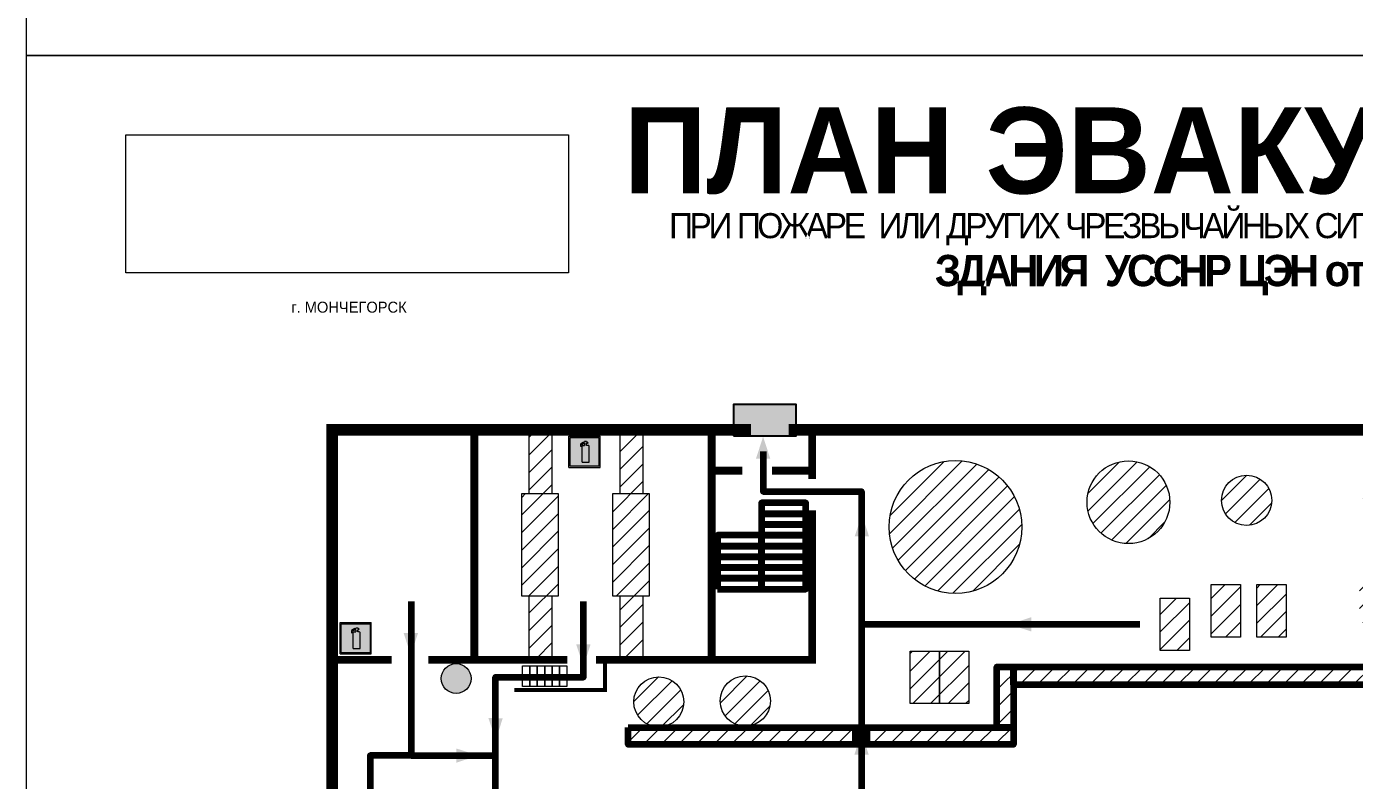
# Model space of a CAD drawing. Header units: millimetres. Extents: x 13810 to 67229, y 12374 to 21950.
# Drawn here: x 17301.6 to 17640.9, y 13964.9 to 14157.5 of the extents above; entities that cross this region are included whole.
import ezdxf

# ---------------------------------------------------------------- set-up
doc = ezdxf.new("R2010")
doc.units = ezdxf.units.MM
doc.layers.add('План_Штампы', color=7, linetype='Continuous')
doc.styles.add('обычный', font='arial.ttf')
picture_1 = doc.add_image_def('image1.jpg', size_in_pixel=(337, 105))
pattern_1 = [(45, (-3413.9702, 12354.5162), (-2.24506403, 2.24506403), [])]

# ---------------------------------------------------------------- blocks, each defined once
blk = doc.blocks.new('A$C7B4425F7')
at = {"true_color": 0xffffff}
blk.add_hatch(color=7, dxfattribs=at).paths.add_polyline_path([(0, 0), (-16, 0), (-16, -8), (0, -8)])
h = blk.add_hatch(color=126)
h.paths.add_polyline_path([(-0.2, -0.2), (-15.8, -0.2), (-15.8, -7.8), (-0.2, -7.8)])
h.paths.add_polyline_path([(-11.76, -2.03), (-11.76, -3.66), (-11.17, -3.66, -0.568275), (-11.17, -6.18), (-12.58, -6.18), (-12.58, -2.03)], flags=16)
h.paths.add_polyline_path([(-13.33, -4.12, -0.495768), (-13.59, -6.18), (-15.03, -6.18), (-15.03, -2.03), (-13.59, -2.03, -0.487973)], flags=16)
h.paths.add_polyline_path([(-10.25, -2.03), (-9.48, -2.03), (-9.48, -6.18), (-10.25, -6.18)], flags=16)
h.paths.add_polyline_path([(-13.84, -3.69), (-14.24, -3.69), (-14.24, -3.03), (-13.9, -3.03, -0.692621)], flags=0)
h.paths.add_polyline_path([(-9.15, -2.03), (-8.4, -2.03), (-8.04, -3.07), (-7.68, -2.03), (-6.93, -2.03), (-7.64, -4.1), (-6.93, -6.18), (-7.68, -6.18), (-8.04, -5.14), (-8.4, -6.18), (-9.15, -6.18), (-8.44, -4.1)], flags=16)
h.paths.add_polyline_path([(-11.76, -4.46), (-11.42, -4.46, -0.692621), (-11.36, -5.12), (-11.76, -5.12)], flags=0)
h.paths.add_polyline_path([(-13.9, -5.2), (-14.24, -5.2), (-14.24, -4.55), (-13.84, -4.55, -0.708038)], flags=0)
edge = h.paths.add_edge_path(flags=16)
edge.add_ellipse((-5.51, -4.08), major_axis=(0, 2.05), ratio=0.586184, start_angle=0, end_angle=360)
edge = h.paths.add_edge_path(flags=0)
edge.add_ellipse((-5.51, -4.08), major_axis=(0, 1.14), ratio=0.454828, start_angle=0, end_angle=360)
h.paths.add_polyline_path([(-4.13, -4.96, 0.377264), (-3.48, -4.52, 0.0555), (-3.16, -2.03), (-1.66, -2.03), (-1.66, -4.96), (-0.96, -4.96), (-0.96, -7.01), (-1.75, -7.01), (-1.75, -6.18), (-3.3, -6.18), (-3.3, -7.02), (-4.13, -7.02)], flags=16)
h.paths.add_polyline_path([(-2.73, -2.91), (-2.28, -2.91), (-2.28, -4.96), (-3.05, -4.96, 0.079136)], flags=0)
at = {"color": 126}
blk.add_lwpolyline([(-16, -8), (0, -8), (0, 0), (-16, 0)], close=True, dxfattribs=at)
blk = doc.blocks.new('A$C3AD82952')
at = {"true_color": 0xf5f5ff}
h = blk.add_hatch(color=7, dxfattribs=at)
h.dxf.hatch_style = 1
h.paths.add_polyline_path([(8.21, 8.73, 0.414214), (7.89, 9.05), (7.22, 9.05), (7.22, 9.92), (7.59, 9.92, 1), (7.57, 10.36), (7.22, 10.36), (7.22, 10.6), (6.43, 10.6), (6.43, 10.36), (6.01, 10.36), (4.74, 9.59), (4.74, 8.69), (4.98, 8.73), (4.98, 9.26), (6.12, 9.91), (6.43, 9.91), (6.43, 9.05), (5.76, 9.05, 0.414214), (5.44, 8.73), (5.44, 2.2), (8.21, 2.2)], flags=0)
h.paths.add_polyline_path([(12.8, 12.8), (0, 12.8), (0, 0), (12.8, 0)])
h.paths.add_polyline_path([(0.51, 12.29), (12.29, 12.29), (12.29, 0.51), (0.51, 0.51)], flags=16)
h.paths.add_polyline_path([(4.74, 9.59), (6.01, 10.36), (6.43, 10.36), (6.43, 10.6), (7.22, 10.6), (7.22, 10.36), (7.59, 10.36, -0.94586), (7.59, 9.92), (7.22, 9.92), (7.22, 9.05), (7.89, 9.05, -0.414214), (8.21, 8.73), (8.21, 2.2), (5.44, 2.2), (5.44, 8.73, -0.414214), (5.76, 9.05), (6.43, 9.05), (6.43, 9.91), (6.12, 9.91), (4.98, 9.26), (4.98, 8.73), (4.74, 8.69)], flags=0)
h = blk.add_hatch(color=242)
h.dxf.hatch_style = 1
h.paths.add_polyline_path([(12.29, 12.29), (0.51, 12.29), (0.51, 0.51), (12.29, 0.51)])
h.paths.add_polyline_path([(4.74, 8.69), (4.74, 9.59), (6.01, 10.36), (6.43, 10.36), (6.43, 10.6), (7.22, 10.6), (7.22, 10.36), (7.59, 10.36, -0.94586), (7.59, 9.92), (7.22, 9.92), (7.22, 9.05), (7.89, 9.05, -0.414214), (8.21, 8.73), (8.21, 2.2), (5.44, 2.2), (5.44, 8.73, -0.414214), (5.76, 9.05), (6.43, 9.05), (6.43, 9.91), (6.12, 9.91), (4.98, 9.26), (4.98, 8.73)], flags=16)
h = blk.add_hatch(color=7, dxfattribs=at)
h.dxf.hatch_style = 1
h.paths.add_polyline_path([(8.21, 8.73, 0.414214), (7.89, 9.05), (7.22, 9.05), (7.22, 9.92), (7.59, 9.92, 1), (7.57, 10.36), (7.22, 10.36), (7.22, 10.6), (6.43, 10.6), (6.43, 10.36), (6.01, 10.36), (4.74, 9.59), (4.74, 8.69), (4.98, 8.73), (4.98, 9.26), (6.12, 9.91), (6.43, 9.91), (6.43, 9.05), (5.76, 9.05, 0.414214), (5.44, 8.73), (5.44, 2.2), (8.21, 2.2)])
at = {"color": 242, "lineweight": 5}
for p, q in [((0, 0), (0, 12.8)), ((0, 12.8), (12.8, 12.8)), ((12.8, 0), (12.8, 12.8)), ((6.01, 10.36), (4.74, 9.59)), ((4.74, 9.59), (4.74, 8.69)), ((4.74, 8.69), (4.98, 8.73)), ((4.98, 9.26), (6.12, 9.91)), ((4.98, 8.73), (4.98, 9.26)), ((5.44, 2.2), (5.44, 8.73)), ((5.76, 9.05), (6.43, 9.05)), ((6.01, 10.36), (6.43, 10.36)), ((6.12, 9.91), (6.43, 9.91)), ((7.22, 10.6), (6.43, 10.6)), ((6.43, 10.6), (6.43, 10.36)), ((6.43, 9.91), (6.43, 9.05)), ((7.22, 10.36), (7.22, 10.6)), ((7.59, 10.36), (7.22, 10.36)), ((7.22, 9.05), (7.22, 9.92)), ((7.59, 9.92), (7.22, 9.92)), ((7.89, 9.05), (7.22, 9.05)), ((8.21, 2.2), (8.21, 8.73)), ((0, 0), (12.8, 0)), ((5.44, 2.2), (8.21, 2.2))]:
    blk.add_line(p, q, dxfattribs=at)
blk.add_lwpolyline([(0.51, 12.29), (12.29, 12.29), (12.29, 0.51), (0.51, 0.51)], close=True, dxfattribs=at)
for centre, radius, start, end in [((5.76, 8.73), 0.32, 90, 180), ((7.58, 10.14), 0.223, 273.1875, 86.8125), ((7.89, 8.73), 0.32, 0, 90)]:
    blk.add_arc(centre, radius, start, end, dxfattribs=at)
blk = doc.blocks.new('A$C7B8C2D5B')
at = {"lineweight": 0}
h = blk.add_hatch(color=5, dxfattribs=at)
h.dxf.hatch_style = 1
h.paths.add_polyline_path([(1.4, -3.02, 1), (-2.11, -3.02, 1)])
at = {"color": 5, "lineweight": 0}
blk.add_circle((-0.36, -3.02), 1.75, dxfattribs=at)

msp = doc.modelspace()

# ---------------------------------------------------------------- hatches: boundary and pattern name
at = {"lineweight": 0}
h = msp.add_hatch(dxfattribs=at)
h.set_pattern_fill('ANSI31', color=256)
h.set_pattern_definition(pattern_1)
h.paths.add_polyline_path([(17435.9, 14054.14), (17429.92, 14054.14), (17429.92, 14038.23), (17435.9, 14038.23)])
h.paths.add_polyline_path([(17459.17, 14054.14), (17453.2, 14054.14), (17453.2, 14038.23), (17459.17, 14038.23)])
h.paths.add_polyline_path([(17437.41, 14038.23), (17428.11, 14038.23), (17428.11, 14012), (17437.41, 14012)])
h.paths.add_polyline_path([(17460.68, 14038.23), (17451.38, 14038.23), (17451.38, 14012), (17460.68, 14012)])
h.paths.add_polyline_path([(17435.9, 14012), (17429.92, 14012), (17429.92, 13996.09), (17435.9, 13996.09)])
h.paths.add_polyline_path([(17459.17, 14012), (17453.2, 14012), (17453.2, 13996.09), (17459.17, 13996.09)])
h = msp.add_hatch(dxfattribs=at)
h.set_pattern_fill('ANSI31', color=256)
h.set_pattern_definition(pattern_1)
h.paths.add_polyline_path([(17456.74, 13984.96, 1), (17469.54, 13984.96, 1)])
h.paths.add_polyline_path([(17491.66, 13985.2, 1), (17478.85, 13985.2, 1)])
h.paths.add_polyline_path([(17513.38, 13978.4), (17455.35, 13978.4), (17455.35, 13974.04), (17513.38, 13974.04)])
h.paths.add_polyline_path([(17553.78, 13978.4), (17549.52, 13978.4), (17516.27, 13978.4), (17516.27, 13974.04), (17553.78, 13974.04)])
h.paths.add_polyline_path([(17553.78, 13993.94), (17549.52, 13993.94), (17549.52, 13978.4), (17553.78, 13978.4)])
h.paths.add_polyline_path([(17761.26, 13993.94), (17553.78, 13993.94), (17553.78, 13989.3), (17761.26, 13989.3)])
h.paths.add_polyline_path([(17534.86, 13997.9), (17527.4, 13997.9), (17527.4, 13984.52), (17534.86, 13984.52)])
h.paths.add_polyline_path([(17542.33, 13997.9), (17534.86, 13997.9), (17534.86, 13984.52), (17542.33, 13984.52)])
h.paths.add_polyline_path([(17555.91, 14029.66, 1), (17522, 14029.66, 1)])
h.paths.add_polyline_path([(17593.74, 14035.98, 1), (17572.59, 14035.98, 1)])
h.paths.add_polyline_path([(17619.76, 14036.47, 1), (17606.95, 14036.47, 1)])
h.paths.add_polyline_path([(17661.16, 14036.86, 1), (17643.16, 14036.86, 1)])
h.paths.add_polyline_path([(17598.76, 14011.47), (17591.3, 14011.47), (17591.3, 13998.09), (17598.76, 13998.09)])
h.paths.add_polyline_path([(17611.77, 14014.92), (17604.31, 14014.92), (17604.31, 14001.53), (17611.77, 14001.53)])
h.paths.add_polyline_path([(17623.44, 14014.92), (17615.98, 14014.92), (17615.98, 14001.53), (17623.44, 14001.53)])
h.paths.add_polyline_path([(17653.67, 14014.92), (17642.19, 14014.92), (17642.19, 14005.17), (17653.67, 14005.17)])
h.paths.add_polyline_path([(17700.02, 14012.58), (17692.55, 14012.58), (17692.55, 13999.19), (17700.02, 13999.19)])
h.paths.add_polyline_path([(17707.48, 14012.58), (17700.02, 14012.58), (17700.02, 13999.19), (17707.48, 13999.19)])
h.paths.add_polyline_path([(17730.08, 14012.58), (17722.62, 14012.58), (17722.62, 13999.19), (17730.08, 13999.19)])
h.paths.add_polyline_path([(17745.33, 14012.58), (17737.86, 14012.58), (17737.86, 13999.19), (17745.33, 13999.19)])
h.paths.add_polyline_path([(17757.57, 14012.58), (17750.11, 14012.58), (17750.11, 13999.19), (17757.57, 13999.19)])
h = msp.add_hatch(dxfattribs=at)
h.set_pattern_fill('ANSI31', color=256)
h.set_pattern_definition(pattern_1)
h.paths.add_polyline_path([(17469.34, 13927.5), (17424.84, 13927.5), (17424.84, 13915.49), (17469.34, 13915.49)])
h.paths.add_polyline_path([(17469.34, 13905.97), (17424.84, 13905.97), (17424.84, 13893.96), (17469.34, 13893.96)])
h.paths.add_polyline_path([(17594.52, 13929.44), (17513.22, 13929.44), (17513.22, 13917.43), (17594.52, 13917.43)])
h.paths.add_polyline_path([(17594.52, 13904.75), (17532.82, 13904.75), (17532.82, 13892.74), (17594.52, 13892.74)])
h.paths.add_polyline_path([(17570.1, 13960.87), (17560.81, 13960.87), (17560.81, 13948.62), (17570.1, 13948.62)])
h.paths.add_polyline_path([(17674.93, 13986.99), (17667.47, 13986.99), (17667.47, 13973.61), (17674.93, 13973.61)])
h.paths.add_polyline_path([(17682.39, 13986.99), (17674.93, 13986.99), (17674.93, 13973.61), (17682.39, 13973.61)])
h.paths.add_polyline_path([(17726.42, 13986.99), (17718.96, 13986.99), (17718.96, 13973.61), (17726.42, 13973.61)])
h.paths.add_polyline_path([(17768.34, 13960.46), (17743.69, 13960.46), (17743.69, 13952.13), (17768.34, 13952.13)])
h.paths.add_polyline_path([(17800.64, 13958.78, 1), (17779.48, 13958.78, 1)])
h.paths.add_polyline_path([(17807.53, 13987.44), (17794.15, 13987.44), (17794.15, 13979.98), (17807.53, 13979.98)])
h.paths.add_polyline_path([(17807.53, 13994.9), (17794.15, 13994.9), (17794.15, 13987.44), (17807.53, 13987.44)])

# ---------------------------------------------------------------- linework, layer by layer
at = {"color": 126, "lineweight": 0, "true_color": 0x008754}
for points in [[(17301.58, 14545.12), (17901.58, 14545.12), (17901.58, 14150.12), (17301.58, 14150.12)], [(17301.58, 14150.12), (17901.58, 14150.12), (17901.58, 13755.12), (17301.58, 13755.12)]]:
    msp.add_lwpolyline(points, close=True, dxfattribs=at)
at = {"lineweight": 0}
for points, const_width in [([(17486.71, 14054.5), (17379.67, 14054.5), (17379.67, 13881.02), (17462.73, 13881.02)], 3), ([(17476.65, 14054.06), (17476.65, 13995.72)], 2), ([(17767.52, 14054.5), (17496.37, 14054.5)], 3), ([(17416.02, 13995.72), (17416.02, 14053.66)], 2), ([(17502.35, 14041.89), (17502.35, 14053.42)], 2), ([(17476.65, 14044.04), (17484.51, 14044.04)], 2), ([(17492.03, 14044.04), (17496.34, 14044.04)], 2), ([(17502.35, 14044.04), (17496.34, 14044.04)], 2), ([(17447.11, 13995.72), (17502.35, 13995.72), (17502.35, 14033.88)], 2), ([(17379.33, 13995.72), (17394.9, 13995.72)], 2), ([(17404.28, 13995.72), (17439.77, 13995.72)], 2), ([(17449.37, 13995.72), (17449.37, 13988), (17426.24, 13988)], 1)]:
    msp.add_lwpolyline(points, dxfattribs=dict(at, const_width=const_width))
for points in [[(17429.92, 14038.23), (17435.9, 14038.23), (17435.9, 14054.14), (17429.92, 14054.14)], [(17453.2, 14038.23), (17459.17, 14038.23), (17459.17, 14054.14), (17453.2, 14054.14)], [(17428.11, 14038.23), (17437.41, 14038.23), (17437.41, 14012), (17428.11, 14012)], [(17451.38, 14038.23), (17460.68, 14038.23), (17460.68, 14012), (17451.38, 14012)], [(17604.31, 14014.92), (17611.77, 14014.92), (17611.77, 14001.53), (17604.31, 14001.53)], [(17615.98, 14014.92), (17623.44, 14014.92), (17623.44, 14001.53), (17615.98, 14001.53)], [(17429.92, 13996.09), (17435.9, 13996.09), (17435.9, 14012), (17429.92, 14012)], [(17453.2, 13996.09), (17459.17, 13996.09), (17459.17, 14012), (17453.2, 14012)], [(17591.3, 14011.47), (17598.76, 14011.47), (17598.76, 13998.09), (17591.3, 13998.09)], [(17527.4, 13997.9), (17534.86, 13997.9), (17534.86, 13984.52), (17527.4, 13984.52)], [(17534.86, 13997.9), (17542.33, 13997.9), (17542.33, 13984.52), (17534.86, 13984.52)], [(17428.32, 13994.18), (17430.21, 13994.18), (17430.21, 13988.86), (17428.32, 13988.86)], [(17430.21, 13994.18), (17432.1, 13994.18), (17432.1, 13988.86), (17430.21, 13988.86)], [(17432.1, 13994.18), (17434, 13994.18), (17434, 13988.86), (17432.1, 13988.86)], [(17434, 13994.18), (17435.89, 13994.18), (17435.89, 13988.86), (17434, 13988.86)], [(17435.89, 13994.18), (17437.78, 13994.18), (17437.78, 13988.86), (17435.89, 13988.86)], [(17437.78, 13994.18), (17439.67, 13994.18), (17439.67, 13988.86), (17437.78, 13988.86)]]:
    msp.add_lwpolyline(points, close=True, dxfattribs=at)
at = {"color": 126, "lineweight": 100, "true_color": 0x008754}
for points in [[(17489.81, 14048.99), (17489.81, 14038.73), (17514.93, 14038.73), (17514.93, 13950.08), (17421.44, 13950.08), (17421.44, 13991.3), (17443.9, 13991.3), (17443.9, 14010.65)], [(17399.84, 14010.65), (17399.84, 13971.26), (17421.44, 13971.26)], [(17586.1, 14004.73), (17514.93, 14004.73)], [(17399.84, 13971.26), (17389.37, 13971.26), (17389.37, 13945.3)]]:
    msp.add_lwpolyline(points, dxfattribs=at)
at = {"lineweight": 100}
for points in [[(17489.43, 14033.04), (17500.69, 14033.04), (17500.69, 14035.79), (17489.43, 14035.79)], [(17489.43, 14030.29), (17500.69, 14030.29), (17500.69, 14033.04), (17489.43, 14033.04)], [(17489.43, 14027.55), (17500.69, 14027.55), (17500.69, 14030.29), (17489.43, 14030.29)], [(17478.17, 14024.8), (17489.43, 14024.8), (17489.43, 14027.55), (17478.17, 14027.55)], [(17478.17, 14022.05), (17489.43, 14022.05), (17489.43, 14024.8), (17478.17, 14024.8)], [(17489.43, 14024.8), (17500.69, 14024.8), (17500.69, 14027.55), (17489.43, 14027.55)], [(17489.43, 14022.05), (17500.69, 14022.05), (17500.69, 14024.8), (17489.43, 14024.8)], [(17478.17, 14019.3), (17489.43, 14019.3), (17489.43, 14022.05), (17478.17, 14022.05)], [(17489.43, 14019.3), (17500.69, 14019.3), (17500.69, 14022.05), (17489.43, 14022.05)], [(17478.17, 14016.56), (17489.43, 14016.56), (17489.43, 14019.3), (17478.17, 14019.3)], [(17489.43, 14016.56), (17500.69, 14016.56), (17500.69, 14019.3), (17489.43, 14019.3)], [(17478.17, 14013.81), (17489.43, 14013.81), (17489.43, 14016.56), (17478.17, 14016.56)], [(17489.43, 14013.81), (17500.69, 14013.81), (17500.69, 14016.56), (17489.43, 14016.56)], [(17553.78, 13978.4), (17549.52, 13978.4), (17549.52, 13993.94), (17553.78, 13993.94)], [(17553.78, 13993.94), (17761.26, 13993.94), (17761.26, 13989.3), (17553.78, 13989.3)], [(17455.35, 13978.4), (17553.78, 13978.4), (17553.78, 13974.04), (17455.35, 13974.04)], [(17513.38, 13978.4), (17516.27, 13978.4), (17516.27, 13974.04), (17513.38, 13974.04)]]:
    msp.add_lwpolyline(points, close=True, dxfattribs=at)
at = {"lineweight": 0}
for centre, radius in [((17538.95, 14029.66), 16.96), ((17583.16, 14035.98), 10.58), ((17613.36, 14036.47), 6.4), ((17463.14, 13984.96), 6.4), ((17485.25, 13985.2), 6.4)]:
    msp.add_circle(centre, radius, dxfattribs=at)
at = {"layer": 'План_Штампы', "color": 126, "true_color": 0x008754}
for points in [[(17491.64, 14047.11), (17487.98, 14047.11), (17489.79, 14052.73)], [(17516.87, 14027.23), (17513.21, 14027.23), (17515.02, 14032.85)], [(17558.37, 14006.62), (17558.36, 14002.96), (17552.74, 14004.76)], [(17397.94, 14002.53), (17401.6, 14002.53), (17399.79, 13996.91)], [(17442.04, 13999.66), (17445.7, 13999.66), (17443.9, 13994.04)], [(17419.61, 13980.81), (17423.27, 13980.8), (17421.46, 13975.18)], [(17516.79, 13971.49), (17513.13, 13971.49), (17514.94, 13977.11)], [(17411.37, 13969.4), (17411.37, 13973.07), (17417, 13971.26)]]:
    msp.add_solid(points, dxfattribs=at)

# ---------------------------------------------------------------- block references
for name, p, xscale, yscale, zscale in [('A$C3AD82952', (17440.18, 14044.85), 0.625, 0.625, 0.625), ('A$C3AD82952', (17381.68, 13997.21), 0.625, 0.625, 0.625), ('A$C7B8C2D5B', (17412.14, 13997.5), 2.177419353276491, 2.177419353276491, 2.177419353276491)]:
    msp.add_blockref(name, p, dxfattribs=dict(xscale=xscale, yscale=yscale, zscale=zscale))
at = {"layer": 'План_Штампы'}
msp.add_blockref('A$C7B4425F7', (17498.24, 14060.97), dxfattribs=at)

# ---------------------------------------------------------------- texts
at = {"lineweight": 0, "style": 'обычный'}
for s, insert, char_height, width, attachment_point in [('{\\fProxima Nova Rg|b1|i0|c204|p2;ПЛАН ЭВАКУАЦИИ}', (17454.23, 14136.88), 22, 493.8901, 1), ('\\pi-8.4,l8.4,t8.4;{\\fProxima Nova Rg|b0|i0|c204|p2;г. МОНЧЕГОРСК\\H1.1997x; }', (17383.97, 14085.81), 2.8, 126.6484, 5)]:
    msp.add_mtext(s, dxfattribs=dict(at, insert=insert, char_height=char_height, width=width, attachment_point=attachment_point))
at = {"color": 0, "lineweight": 0, "insert": (17603.22, 14110.04), "char_height": 8, "width": 449.2158, "attachment_point": 5, "style": 'обычный'}
msp.add_mtext('{\\fArial Black|b1|i0|c204|p34;\\H2x;\\T0.85;  \\fArial Narrow|b0|i0|c204|p34;\\H0.8x;\\W0.9;\\P\\fProxima Nova Rg|b0|i0|c204|p2;\\H0.5x;\\W1;\\C256;ПРИ ПОЖАРЕ  ИЛИ ДРУГИХ ЧРЕЗВЫЧАЙНЫХ СИТУАЦИЯХ  ИЗ ПОМЕЩЕНИЙ \\fProxima Nova Rg|b1|i0|c204|p2;\\H1.25x;\\PЗДАНИЯ  УССНР ЦЭН отм. 0,00}', dxfattribs=at)

# ---------------------------------------------------------------- pictures from other files: only their frames are drawn
at = {"color": 7, "lineweight": 0, "true_color": 0xf5f5ff}
image = msp.add_image(picture_1, insert=(17326.95, 14094.6), size_in_units=(113.11, 35.24), dxfattribs=at)
image.dxf.flags = 7

doc.saveas('drawing.dxf')
